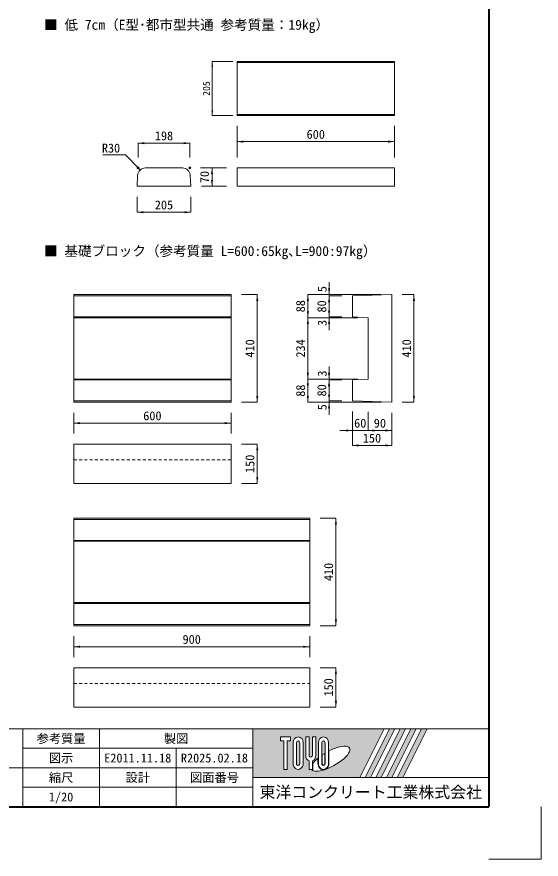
# Model space of a CAD drawing. Units: millimetres at full size, sheet at 1:15; some dimension numbers follow another scale. Extents: x 3899 to 16094, y -688 to 11007.
# Drawn here: x 6099 to 8099, y 4556 to 7767 of the extents above; entities that cross this region are included whole.
import ezdxf
from ezdxf.enums import TextEntityAlignment as Align

# ---------------------------------------------------------------- set-up
doc = ezdxf.new("R2010")
doc.units = ezdxf.units.MM
doc.header["$LTSCALE"] = 15
doc.header["$PDMODE"] = 32
doc.header["$PDSIZE"] = 7.5
doc.linetypes.add('USER1', pattern=[1.35, 0.75, -0.6])
for name, color, linetype, lineweight in [('(0-0)', 7, 'Continuous', 13), ('Defpoints_3', 7, 'Continuous', 13), ('図枠', 7, 'Continuous', 5), ('寸法線', 7, 'Continuous', 13), ('引出線', 4, 'Continuous', 13), ('本体', 2, 'Continuous', 20), ('補助線', 8, 'Continuous', 13)]:
    doc.layers.add(name, color=color, linetype=linetype, lineweight=lineweight)
doc.styles.add('ＭＳ ゴシック', font='')
doc.styles.get('ＭＳ ゴシック').set_extended_font_data('MS Gothic')

# ---------------------------------------------------------------- blocks, each defined once
blk = doc.blocks.new('filled_arrow')
at = {"color": 0, "linetype": 'Continuous', "lineweight": -2}
blk.add_solid([(7.5, 1.25), (0, 0), (7.5, -1.25)], dxfattribs=at)

msp = doc.modelspace()

# ---------------------------------------------------------------- hatches: boundary and pattern name
at = {"layer": '図枠'}
h = msp.add_hatch(color=256, dxfattribs=at)
h.paths.add_polyline_path([(6999.42, 5052.77), (6999.42, 4867.15), (7407.8, 4867.15), (7500.61, 5052.77)])
edge = h.paths.add_edge_path(flags=16)
edge.add_ellipse((7295.93, 4938.51), major_axis=(72.73, 40.71), ratio=0.3471473, start_angle=-144.31122, end_angle=72.1899, ccw=False)
edge.add_ellipse((7268.99, 4920.93), major_axis=(0, 24.75), ratio=0.8463542, start_angle=-160.70346, end_angle=-90)
edge.add_line((7289.94, 4920.93), (7289.94, 4968.11))
edge = h.paths.add_edge_path(flags=16)
edge.add_ellipse((7268.99, 4998.99), major_axis=(0, 22.85), ratio=0.8463541, start_angle=-90, end_angle=90, ccw=False)
edge.add_line((7288.33, 4998.99), (7288.33, 4920.93))
edge.add_ellipse((7268.99, 4920.93), major_axis=(0, 22.85), ratio=0.8463541, start_angle=90, end_angle=-90, ccw=False)
edge.add_line((7249.66, 4920.93), (7249.66, 4998.99))
edge = h.paths.add_edge_path(flags=16)
edge.add_line((7275.44, 4998.99), (7275.44, 4920.93))
edge.add_ellipse((7268.99, 4920.93), major_axis=(0, 7.62), ratio=0.8463541, start_angle=90, end_angle=-90, ccw=False)
edge.add_line((7262.55, 4920.93), (7262.55, 4998.99))
edge.add_ellipse((7268.99, 4998.99), major_axis=(0, 7.62), ratio=0.8463541, start_angle=-90, end_angle=90, ccw=False)
edge = h.paths.add_edge_path(flags=16)
edge.add_line((7273.83, 4959.09), (7273.83, 4920.93))
edge.add_ellipse((7268.99, 4920.93), major_axis=(0, 5.71), ratio=0.8463542, start_angle=90, end_angle=-90, ccw=False)
edge.add_line((7264.16, 4920.93), (7264.16, 4952.84))
edge.add_ellipse((7295.93, 4938.51), major_axis=(72.73, 40.71), ratio=0.3471473, start_angle=107.79174, end_angle=126.47132, ccw=False)
edge = h.paths.add_edge_path(flags=16)
edge.add_line((7239.99, 5021.83), (7239.99, 4951.87))
edge.add_ellipse((7220.65, 4951.87), major_axis=(0, 22.85), ratio=0.8463541, start_angle=-163.34117, end_angle=-90, ccw=False)
edge.add_line((7227.1, 4930.33), (7227.1, 4898.08))
edge.add_line((7227.1, 4898.08), (7214.21, 4898.08))
edge.add_line((7214.21, 4898.08), (7214.21, 4930.33))
edge.add_ellipse((7220.65, 4951.87), major_axis=(0, 22.85), ratio=0.8463541, start_angle=90, end_angle=163.34117, ccw=False)
edge.add_line((7201.32, 4951.87), (7201.32, 5021.83))
edge.add_line((7201.32, 5021.83), (7214.21, 5021.83))
edge.add_line((7214.21, 5021.83), (7214.21, 4951.87))
edge.add_ellipse((7220.65, 4951.87), major_axis=(0, 7.62), ratio=0.8463541, start_angle=90, end_angle=-90)
edge.add_line((7227.1, 4951.87), (7227.1, 5021.83))
edge.add_line((7227.1, 5021.83), (7239.99, 5021.83))
edge = h.paths.add_edge_path(flags=16)
edge.add_line((7248.05, 4940.63), (7248.05, 4920.93))
edge.add_ellipse((7268.99, 4920.93), major_axis=(0, 24.75), ratio=0.8463542, start_angle=90, end_angle=-171.54427)
edge.add_ellipse((7295.93, 4938.51), major_axis=(72.73, 40.71), ratio=0.3471473, start_angle=-178.64954, end_angle=-148.29244, ccw=False)
edge.add_line((7224.32, 4896.18), (7228.71, 4896.18))
edge.add_line((7228.71, 4896.18), (7228.71, 4920.31))
edge.add_ellipse((7295.93, 4938.51), major_axis=(72.73, 40.71), ratio=0.3471473, start_angle=148.21912, end_angle=165.90812, ccw=False)
edge = h.paths.add_edge_path(flags=16)
edge.add_ellipse((7172.31, 4998.99), major_axis=(0, 22.85), ratio=0.8463541, start_angle=-90, end_angle=90, ccw=False)
edge.add_line((7191.65, 4998.99), (7191.65, 4920.93))
edge.add_ellipse((7172.31, 4920.93), major_axis=(0, 22.85), ratio=0.8463541, start_angle=90, end_angle=-90, ccw=False)
edge.add_line((7152.98, 4920.93), (7152.98, 4998.99))
edge = h.paths.add_edge_path(flags=16)
edge.add_line((7178.76, 4998.99), (7178.76, 4920.93))
edge.add_ellipse((7172.31, 4920.93), major_axis=(0, 7.62), ratio=0.8463541, start_angle=90, end_angle=-90, ccw=False)
edge.add_line((7165.87, 4920.93), (7165.87, 4998.99))
edge.add_ellipse((7172.31, 4998.99), major_axis=(0, 7.62), ratio=0.8463541, start_angle=-90, end_angle=90, ccw=False)
h.paths.add_polyline_path([(7143.31, 5021.83), (7143.31, 5006.6), (7130.42, 5006.6), (7130.42, 4898.08), (7117.53, 4898.08), (7117.53, 5006.6), (7104.64, 5006.6), (7104.64, 5021.83)], flags=16)
for points in [[(7428.22, 4867.15), (7448.64, 4867.15), (7541.45, 5052.77), (7521.03, 5052.77)], [(7582.29, 5052.77), (7561.87, 5052.77), (7469.05, 4867.15), (7489.47, 4867.15)], [(7623.12, 5052.77), (7602.7, 5052.77), (7509.89, 4867.15), (7530.31, 4867.15)], [(7663.96, 5052.77), (7643.54, 5052.77), (7550.73, 4867.15), (7571.15, 4867.15)]]:
    msp.add_hatch(color=256, dxfattribs=at).paths.add_polyline_path(points)

# ---------------------------------------------------------------- linework, layer by layer
at = {"layer": 'Defpoints_3'}
for p in [(8099.42, 4755.77), (7899.42, 4555.77)]:
    msp.add_line(p, (8099.42, 4555.77), dxfattribs=at)
at = {"layer": '図枠', "lineweight": 40}
for p in [(7899.42, 10295.77), (4299.42, 4755.77)]:
    msp.add_line(p, (7899.42, 4755.77), dxfattribs=at)
at = {"layer": '図枠', "lineweight": 13}
for p, q in [((7899.42, 5052.77), (4299.42, 5052.77)), ((6121.92, 4755.77), (6121.92, 5052.77)), ((6414.42, 4755.77), (6414.42, 5052.77)), ((6999.42, 4755.77), (6999.42, 5052.77)), ((6999.42, 4978.52), (6121.92, 4978.52)), ((6706.92, 4755.77), (6706.92, 4978.52)), ((6999.42, 4904.27), (4299.42, 4904.27)), ((6999.42, 4830.02), (6121.92, 4830.02))]:
    msp.add_line(p, q, dxfattribs=at)
at = {"layer": '図枠'}
for p, q in [((6999.42, 5052.77), (7500.61, 5052.77)), ((7500.61, 5052.77), (7407.8, 4867.15)), ((7521.03, 5052.77), (7428.22, 4867.15)), ((7541.45, 5052.77), (7448.64, 4867.15)), ((7561.87, 5052.77), (7469.05, 4867.15)), ((7582.29, 5052.77), (7489.47, 4867.15)), ((7602.7, 5052.77), (7509.89, 4867.15)), ((7521.03, 5052.77), (7541.45, 5052.77)), ((7623.12, 5052.77), (7530.31, 4867.15)), ((7643.54, 5052.77), (7550.73, 4867.15)), ((7561.87, 5052.77), (7582.29, 5052.77)), ((7663.96, 5052.77), (7571.15, 4867.15)), ((7602.7, 5052.77), (7623.12, 5052.77)), ((7643.54, 5052.77), (7663.96, 5052.77)), ((7104.64, 5021.83), (7104.64, 5006.6)), ((7104.64, 5021.83), (7143.31, 5021.83)), ((7143.31, 5021.83), (7143.31, 5006.6)), ((7201.32, 5021.83), (7214.21, 5021.83)), ((7201.32, 4951.87), (7201.32, 5021.83)), ((7214.21, 5021.83), (7214.21, 4951.87)), ((7227.1, 5021.83), (7239.99, 5021.83)), ((7227.1, 4951.87), (7227.1, 5021.83)), ((7239.99, 5021.83), (7239.99, 4951.87)), ((7117.53, 5006.6), (7104.64, 5006.6)), ((7117.53, 5006.6), (7117.53, 4898.08)), ((7130.42, 5006.6), (7130.42, 4898.08)), ((7143.31, 5006.6), (7130.42, 5006.6)), ((7152.98, 4998.99), (7152.98, 4920.93)), ((7165.87, 4920.93), (7165.87, 4998.99)), ((7178.76, 4998.99), (7178.76, 4920.93)), ((7191.65, 4920.93), (7191.65, 4998.99)), ((7249.66, 4998.99), (7249.66, 4920.93)), ((7262.55, 4920.93), (7262.55, 4998.99)), ((7275.44, 4998.99), (7275.44, 4920.93)), ((7288.33, 4920.93), (7288.33, 4998.99)), ((7264.16, 4920.93), (7264.16, 4952.84)), ((7273.83, 4959.09), (7273.83, 4920.93)), ((7289.94, 4920.93), (7289.94, 4968.11)), ((7214.21, 4930.33), (7214.21, 4898.08)), ((7227.1, 4930.33), (7227.1, 4898.08)), ((7228.71, 4920.31), (7228.71, 4896.18)), ((7248.05, 4940.63), (7248.05, 4920.93)), ((7130.42, 4898.08), (7117.53, 4898.08)), ((7227.1, 4898.08), (7214.21, 4898.08)), ((7224.32, 4896.18), (7228.71, 4896.18)), ((6999.42, 4867.15), (7407.8, 4867.15)), ((7428.22, 4867.15), (7448.64, 4867.15)), ((7469.05, 4867.15), (7489.47, 4867.15)), ((7509.89, 4867.15), (7530.31, 4867.15)), ((7550.73, 4867.15), (7571.15, 4867.15))]:
    msp.add_line(p, q, dxfattribs=at)
for centre, major_axis, ratio, start_param, end_param in [((7172.31, 4998.99), (0, 22.85), 0.846354, 4.712389, 7.8539816), ((7268.99, 4998.99), (0, 22.85), 0.846354, 4.712389, 7.8539816), ((7172.31, 4998.99), (0, 7.62), 0.846354, 4.712389, 7.8539816), ((7268.99, 4998.99), (0, 7.62), 0.846354, 4.712389, 7.8539816), ((7295.93, 4938.51), (72.73, 40.71), 0.347147, 4.2621853, 7.7429163), ((7220.65, 4951.87), (0, 22.85), 0.846354, 1.5707963, 2.8017557), ((7220.65, 4951.87), (0, 7.62), 0.846354, 1.5707963, 4.712389), ((7220.65, 4951.87), (0, 22.85), 0.846354, 3.4814296, 4.712389), ((7295.93, 4938.51), (72.73, 40.71), 0.347147, 1.6817405, 1.8219833), ((7172.31, 4920.93), (0, 22.85), 0.846354, 1.5707963, 4.712389), ((7172.31, 4920.93), (0, 7.62), 0.846354, 1.5707963, 4.712389), ((7295.93, 4938.51), (72.73, 40.71), 0.347147, 2.0815197, 2.5155126), ((7268.99, 4920.93), (0, 24.75), 0.846354, 1.5707963, 3.3154679), ((7268.99, 4920.93), (0, 22.85), 0.846354, 1.5707963, 4.712389), ((7268.99, 4920.93), (0, 7.62), 0.846354, 1.5707963, 4.712389), ((7268.99, 4920.93), (0, 5.71), 0.846354, 1.5707963, 4.712389), ((7268.99, 4920.93), (0, 24.75), 0.846354, 3.5338438, 4.712389), ((7295.93, 4938.51), (72.73, 40.71), 0.347147, 3.2093975, 4.2004451)]:
    msp.add_ellipse(centre, major_axis=major_axis, ratio=ratio, start_param=start_param, end_param=end_param, dxfattribs=at)
at = {"layer": '寸法線', "lineweight": 9}
for p, q in [((6845.02, 7391.24), (6845.02, 7596.24)), ((6923.68, 7596.24), (6845.02, 7596.24)), ((6923.68, 7391.24), (6845.02, 7391.24))]:
    msp.add_line(p, q, dxfattribs=at)
at = {"layer": '寸法線'}
for p, q in [((6939.68, 7351.24), (6939.68, 7291.24)), ((7539.68, 7351.24), (7539.68, 7291.24)), ((6939.68, 7291.24), (7539.68, 7291.24)), ((6939.68, 7231.24), (6939.68, 7291.24)), ((6939.68, 7291.24), (7539.68, 7291.24)), ((7539.68, 7231.24), (7539.68, 7291.24)), ((6561.69, 7285.26), (6759.69, 7285.26)), ((6561.69, 7231.24), (6561.69, 7285.26)), ((6759.69, 7231.24), (6759.69, 7285.26)), ((6799.69, 7191.24), (6843.92, 7191.24)), ((6843.92, 7121.24), (6843.92, 7191.24)), ((6843.92, 7121.24), (6843.92, 7191.24)), ((6899.68, 7191.24), (6843.92, 7191.24)), ((6803.19, 7121.24), (6843.92, 7121.24)), ((6899.68, 7121.24), (6843.92, 7121.24)), ((6558.19, 7081.24), (6558.19, 7021.98)), ((6763.19, 7081.24), (6763.19, 7021.98)), ((6558.19, 7021.98), (6763.19, 7021.98)), ((7290.49, 6654.92), (7290.49, 6755.92)), ((6956.52, 6707.92), (7016.52, 6707.92)), ((7016.52, 6297.92), (7016.52, 6707.92)), ((7209.57, 6619.92), (7209.57, 6707.92)), ((7489.22, 6707.92), (7209.57, 6707.92)), ((7489.22, 6707.92), (7290.49, 6707.92)), ((7290.49, 6622.92), (7290.49, 6702.92)), ((7339.22, 6702.92), (7290.49, 6702.92)), ((7339.22, 6702.92), (7290.49, 6702.92)), ((7569.22, 6707.92), (7614.11, 6707.92)), ((7614.11, 6297.92), (7614.11, 6707.92)), ((7290.49, 6571.92), (7290.49, 6670.92)), ((7209.57, 6385.92), (7209.57, 6619.92)), ((7399.22, 6619.92), (7209.57, 6619.92)), ((7399.22, 6619.92), (7209.57, 6619.92)), ((7339.22, 6622.92), (7290.49, 6622.92)), ((7339.22, 6622.92), (7290.49, 6622.92)), ((7399.22, 6619.92), (7290.49, 6619.92)), ((7290.49, 6334.92), (7290.49, 6433.92)), ((7399.22, 6385.92), (7209.57, 6385.92)), ((7209.57, 6297.92), (7209.57, 6385.92)), ((7399.22, 6385.92), (7209.57, 6385.92)), ((7399.22, 6385.92), (7290.49, 6385.92)), ((7290.49, 6302.92), (7290.49, 6382.92)), ((7339.22, 6382.92), (7290.49, 6382.92)), ((7339.22, 6382.92), (7290.49, 6382.92)), ((7290.49, 6249.92), (7290.49, 6350.92)), ((6956.52, 6297.92), (7016.52, 6297.92)), ((7489.22, 6297.92), (7209.57, 6297.92)), ((7339.22, 6302.92), (7290.49, 6302.92)), ((7339.22, 6302.92), (7290.49, 6302.92)), ((7489.22, 6297.92), (7290.49, 6297.92)), ((7569.22, 6297.92), (7614.11, 6297.92)), ((7379.22, 6262.92), (7379.22, 6189.91)), ((7379.22, 6262.92), (7379.22, 6132.98)), ((6316.52, 6257.92), (6316.52, 6217.92)), ((6916.52, 6257.92), (6916.52, 6217.92)), ((7439.21, 6260.92), (7439.21, 6189.91)), ((7439.21, 6260.92), (7439.21, 6189.91)), ((7529.22, 6257.92), (7529.22, 6189.91)), ((7529.22, 6257.92), (7529.22, 6132.98)), ((6316.52, 6217.92), (6916.52, 6217.92)), ((6316.52, 6217.92), (6916.52, 6217.92)), ((6316.52, 6177.92), (6316.52, 6217.92)), ((6916.52, 6177.92), (6916.52, 6217.92)), ((7331.22, 6189.91), (7487.21, 6189.91)), ((7439.21, 6189.91), (7529.22, 6189.91)), ((6956.52, 6137.92), (7016.52, 6137.92)), ((7016.52, 6137.92), (7016.52, 5987.92)), ((7379.22, 6132.98), (7529.22, 6132.98)), ((6956.52, 5987.92), (7016.52, 5987.92)), ((7256.52, 5855.7), (7316.52, 5855.7)), ((7316.52, 5855.7), (7316.52, 5445.7)), ((7256.52, 5445.7), (7316.52, 5445.7)), ((6316.52, 5405.7), (6316.52, 5365.7)), ((7216.52, 5405.7), (7216.52, 5365.7)), ((6316.52, 5365.7), (7216.52, 5365.7)), ((6316.52, 5325.7), (6316.52, 5365.7)), ((6316.52, 5365.7), (7216.52, 5365.7)), ((7216.52, 5325.7), (7216.52, 5365.7)), ((7256.52, 5285.7), (7316.52, 5285.7)), ((7316.52, 5285.7), (7316.52, 5135.7)), ((7256.52, 5135.7), (7316.52, 5135.7))]:
    msp.add_line(p, q, dxfattribs=at)
at = {"layer": '引出線'}
msp.add_lwpolyline([(6570.38, 7183.74), (6513.5, 7240.61), (6427.35, 7240.61)], dxfattribs=at)
at = {"layer": '本体', "lineweight": 13}
for p, q in [((6939.68, 7391.24), (6939.68, 7596.24)), ((6939.68, 7596.24), (7539.68, 7596.24)), ((7539.68, 7596.24), (7539.68, 7391.24)), ((6558.19, 7121.24), (6560.26, 7162.74)), ((6763.19, 7121.24), (6761.11, 7162.74))]:
    msp.add_line(p, q, dxfattribs=at)
at = {"layer": '本体', "lineweight": 5}
for p, q in [((6939.68, 7592.74), (7539.68, 7592.74)), ((6939.68, 7394.74), (7539.68, 7394.74)), ((6316.52, 6702.92), (6916.52, 6702.92)), ((6316.52, 6622.92), (6916.52, 6622.92)), ((6316.52, 6382.92), (6916.52, 6382.92)), ((6316.52, 6302.92), (6916.52, 6302.92)), ((6316.52, 5850.7), (7216.52, 5850.7)), ((6316.52, 5770.7), (7216.52, 5770.7)), ((6316.52, 5530.7), (7216.52, 5530.7)), ((6316.52, 5450.7), (7216.52, 5450.7))]:
    msp.add_line(p, q, dxfattribs=at)
at = {"layer": '本体'}
for p, q in [((6939.68, 7391.24), (7539.68, 7391.24)), ((6590.22, 7191.24), (6731.15, 7191.24)), ((6939.68, 7191.24), (6939.68, 7121.24)), ((6939.68, 7191.24), (7539.68, 7191.24)), ((7539.68, 7191.24), (7539.68, 7121.24)), ((6558.19, 7121.24), (6763.19, 7121.24)), ((6939.68, 7121.24), (7539.68, 7121.24)), ((6316.52, 6707.92), (6316.52, 6297.92)), ((6316.52, 6707.92), (6916.52, 6707.92)), ((6916.52, 6707.92), (6916.52, 6297.92)), ((7379.22, 6702.92), (7529.22, 6707.92)), ((7379.22, 6702.92), (7379.22, 6622.92)), ((7529.22, 6297.92), (7529.22, 6707.92)), ((6316.52, 6619.92), (6916.52, 6619.92)), ((7379.22, 6622.92), (7439.22, 6619.92)), ((7439.22, 6385.92), (7439.22, 6619.92)), ((6316.52, 6385.92), (6916.52, 6385.92)), ((7379.22, 6382.92), (7439.22, 6385.92)), ((7379.22, 6302.92), (7379.22, 6382.92)), ((6316.52, 6297.92), (6916.52, 6297.92)), ((7379.22, 6302.92), (7529.22, 6297.92)), ((6316.52, 6137.92), (6916.52, 6137.92)), ((6316.52, 6137.92), (6316.52, 5987.92)), ((6916.52, 6137.92), (6916.52, 5987.92)), ((6316.52, 5987.92), (6916.52, 5987.92)), ((6316.52, 5855.7), (6316.52, 5445.7)), ((6316.52, 5855.7), (7216.52, 5855.7)), ((7216.52, 5855.7), (7216.52, 5445.7)), ((6316.52, 5767.7), (7216.52, 5767.7)), ((6316.52, 5533.7), (7216.52, 5533.7)), ((6316.52, 5445.7), (7216.52, 5445.7)), ((6316.52, 5285.7), (7216.52, 5285.7)), ((6316.52, 5285.7), (6316.52, 5135.7)), ((7216.52, 5285.7), (7216.52, 5135.7)), ((6316.52, 5135.7), (7216.52, 5135.7))]:
    msp.add_line(p, q, dxfattribs=at)
at = {"layer": '本体', "linetype": 'USER1', "lineweight": 9}
for p, q in [((6316.52, 6077.92), (6916.52, 6077.92)), ((6316.52, 5225.7), (7216.52, 5225.7))]:
    msp.add_line(p, q, dxfattribs=at)
at = {"layer": '本体'}
msp.add_arc((6590.22, 7161.24), 30, 90, 177.1365, dxfattribs=at)
at = {"layer": '本体', "lineweight": 13}
msp.add_arc((6731.15, 7161.24), 30, 2.86131, 90, dxfattribs=at)
at = {"layer": '補助線'}
msp.add_line((6999.42, 4867.15), (7899.42, 4867.15), dxfattribs=at)
for p in [(6561.69, 7191.24), (6759.69, 7191.24)]:
    msp.add_point(p, dxfattribs=at)

# ---------------------------------------------------------------- block references
at = {"layer": '寸法線', "lineweight": 9, "xscale": 2.56, "yscale": 2.56}
for p, rotation in [((6845.02, 7596.24), 270), ((6845.02, 7391.24), 90)]:
    msp.add_blockref('filled_arrow', p, dxfattribs=dict(at, rotation=rotation))
at = {"layer": '寸法線', "xscale": 3.2, "yscale": 3.2}
for p in [(6939.68, 7291.24), (6939.68, 7291.24), (6561.69, 7285.26), (6558.19, 7021.98), (6316.52, 6217.92), (6316.52, 6217.92), (7439.21, 6189.91), (7439.21, 6189.91), (7379.22, 6132.98), (6316.52, 5365.7), (6316.52, 5365.7)]:
    msp.add_blockref('filled_arrow', p, dxfattribs=at)
for p, rotation in [((7539.68, 7291.24), 180), ((7539.68, 7291.24), 180), ((6759.69, 7285.26), 180), ((6843.92, 7191.24), 270), ((6843.92, 7191.24), 270), ((6843.92, 7121.24), 90), ((6843.92, 7121.24), 90), ((6763.19, 7021.98), 180), ((7290.49, 6707.92), 90), ((7016.52, 6707.92), 270), ((7209.57, 6707.92), 270), ((7290.49, 6702.92), 270), ((7290.49, 6702.92), 270), ((7614.11, 6707.92), 270), ((7209.57, 6619.92), 90), ((7209.57, 6619.92), 270), ((7290.49, 6622.92), 90), ((7290.49, 6622.92), 90), ((7290.49, 6619.92), 270), ((7209.57, 6385.92), 90), ((7290.49, 6385.92), 90), ((7209.57, 6385.92), 270), ((7290.49, 6382.92), 270), ((7290.49, 6382.92), 270), ((7290.49, 6302.92), 90), ((7290.49, 6302.92), 90), ((7016.52, 6297.92), 90), ((7209.57, 6297.92), 90), ((7290.49, 6297.92), 270), ((7614.11, 6297.92), 90), ((6916.52, 6217.92), 180), ((6916.52, 6217.92), 180), ((7379.22, 6189.91), 180), ((7529.22, 6189.91), 180), ((7016.52, 6137.92), 270), ((7529.22, 6132.98), 180), ((7016.52, 5987.92), 90), ((7316.52, 5855.7), 270), ((7316.52, 5445.7), 90), ((7216.52, 5365.7), 180), ((7216.52, 5365.7), 180), ((7316.52, 5285.7), 270), ((7316.52, 5135.7), 90)]:
    msp.add_blockref('filled_arrow', p, dxfattribs=dict(at, rotation=rotation))
at = {"layer": '引出線', "xscale": 0.16, "yscale": 0.16, "rotation": 135}
msp.add_blockref('filled_arrow', (6570.38, 7183.74), dxfattribs=at)

# ---------------------------------------------------------------- texts
at = {"layer": '(0-0)', "style": 'ＭＳ ゴシック'}
for s, p in [('■ 低 7cm（E型･都市型共通 参考質量：19kg）', (6203.3, 7706.29)), ('■ 基礎ブロック（参考質量 L=600:65kg､L=900:97kg）', (6203.3, 6843.8))]:
    msp.add_text(s, height=37.98, dxfattribs=at).set_placement(p, align=Align.BOTTOM_LEFT)
at = {"layer": '図枠', "style": 'ＭＳ ゴシック'}
for s, height, p in [('参考質量', 34.18, (6268.17, 5015.65)), ('製図', 34.18, (6706.92, 5015.65)), ('図示', 34.18, (6268.17, 4941.4)), ('E2011.11.18', 34.18, (6560.67, 4941.4)), ('R2025.02.18', 34.18, (6853.17, 4941.4)), ('縮尺', 34.18, (6268.17, 4867.15)), ('設計', 34.18, (6560.67, 4867.15)), ('図面番号', 34.18, (6853.17, 4867.15)), ('東洋コンクリート工業株式会社', 44.43, (7449.42, 4811.46)), ('1/20', 34.18, (6268.17, 4792.9))]:
    msp.add_text(s, height=height, dxfattribs=at).set_placement(p, align=Align.MIDDLE_CENTER)
at = {"layer": '寸法線', "style": 'ＭＳ ゴシック'}
for s, height, p in [('205', 27.34, (6822.62, 7493.74)), ('70', 34.18, (6815.92, 7156.24)), ('70', 34.18, (6815.92, 7156.24)), ('5', 34.18, (7264.09, 6729.17)), ('88', 34.18, (7181.57, 6663.92)), ('80', 34.18, (7262.49, 6662.92)), ('3', 34.18, (7264.09, 6600.04)), ('410', 34.18, (6988.52, 6502.92)), ('234', 34.18, (7181.57, 6502.92)), ('410', 34.18, (7586.11, 6502.92)), ('3', 34.18, (7264.09, 6406.87)), ('88', 34.18, (7181.57, 6341.92)), ('80', 34.18, (7262.49, 6342.92)), ('5', 34.18, (7264.09, 6278.7)), ('150', 34.18, (6988.52, 6062.92)), ('410', 34.18, (7288.52, 5650.7)), ('150', 34.18, (7288.52, 5210.7))]:
    msp.add_text(s, height=height, rotation=90, dxfattribs=at).set_placement(p, align=Align.MIDDLE_CENTER)
for s, p in [('198', (6660.69, 7313.26)), ('600', (7239.68, 7319.24)), ('600', (7239.68, 7319.24)), ('205', (6660.69, 7049.98)), ('600', (6616.52, 6245.92)), ('600', (6616.52, 6245.92)), ('60', (7409.21, 6217.91)), ('90', (7484.21, 6217.91)), ('150', (7454.22, 6160.98)), ('900', (6766.52, 5393.7)), ('900', (6766.52, 5393.7))]:
    msp.add_text(s, height=34.18, dxfattribs=at).set_placement(p, align=Align.MIDDLE_CENTER)
at = {"layer": '引出線', "style": 'ＭＳ ゴシック'}
msp.add_text('R30', height=34.18, dxfattribs=at).set_placement((6493.5, 7283.81), align=Align.TOP_RIGHT)

doc.saveas('drawing.dxf')
